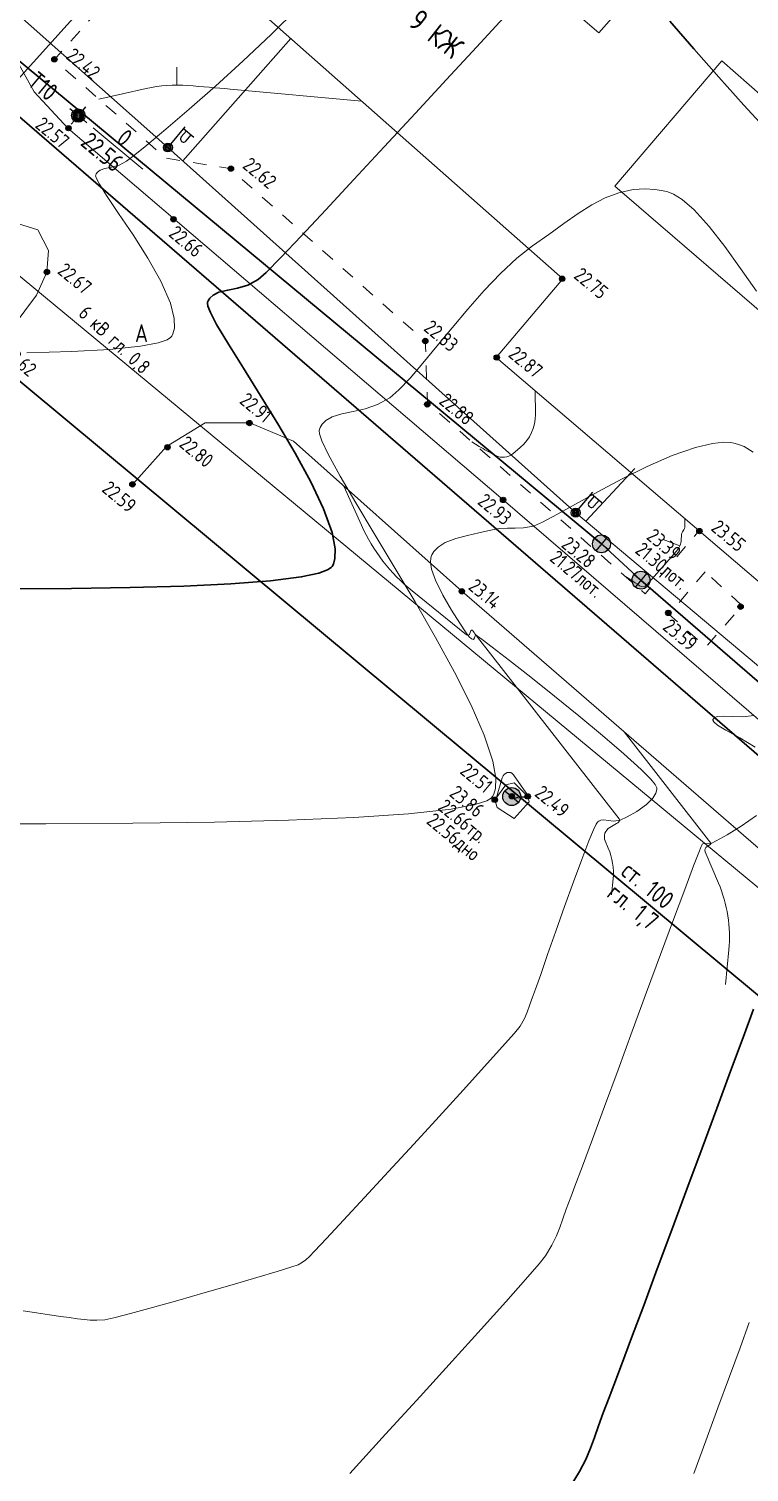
# Model space of a CAD drawing. Header units: metres. Extents: x 2491 to 4492, y 1184 to 2058.
# Drawn here: x 2947.8 to 2988.1, y 1472 to 1552.7 of the extents above; entities that cross this region are included whole.
import ezdxf

# ---------------------------------------------------------------- set-up
doc = ezdxf.new("R2010")
doc.units = ezdxf.units.M
doc.linetypes.add('g5_01_5x1_5', pattern=[1.5, 0.75, -0.75])
for name, color, linetype, transparency in [('01_Геодезические пункты', 7, 'Continuous', 0.6), ('03_Здания и строения', 7, 'Continuous', 0.6), ('06_Инженерно-технические сооружения', 7, 'Continuous', 0.6), ('07_Объекты электропередачи', 7, 'Continuous', 0.6), ('10_Границы покрытий и угодий', 7, 'Continuous', 0.6), ('19_Горизонтали', 7, 'Continuous', 0.6), ('30_Канализация', 7, 'Continuous', 0.6), ('31_Водопровод', 7, 'Continuous', 0.6), ('33_Газопровод', 7, 'Continuous', 0.6), ('37_Кабель низкого напряжения', 7, 'Continuous', 0.6), ('38_Кабели высокого напряжения', 7, 'Continuous', 0.6), ('44_Крышки колодцев', 7, 'Continuous', 0.6), ('61_Отметки высоты поверхности', 7, 'Continuous', 0.6)]:
    doc.layers.add(name, color=color, linetype=linetype, transparency=transparency)
doc.layers.add('Сети_Горизонтали.Вспомогательные', color=1, linetype='Continuous', lineweight=9)
doc.layers.add('Сети_Горизонтали.Основные', color=1, linetype='Continuous', lineweight=30)
doc.styles.add('LIKE11', font='GOST_0.TTF')
doc.styles.add('LIKE14', font='GOST_0.TTF')
doc.styles.add('LIKE17', font='GOST_0.TTF')
doc.styles.add('LIKE32', font='GOST_0.TTF')
doc.styles.add('LIKE36', font='GOST_0.TTF')
doc.styles.add('Line_GUGK', font='GOST_0.TTF')
doc.linetypes.add('g5_119_1', pattern='A,4,-1,[31,GUGK_2005.shx,S=0.1,R=0,X=0,Y=0],0.35,[31,GUGK_2005.shx,S=0.08,R=0,X=0,Y=0],3.3,[31,GUGK_2005.shx,S=0.08,R=180,X=0,Y=0],0.35,[31,GUGK_2005.shx,S=0.1,R=180,X=0,Y=0],-1', length=10)
doc.linetypes.add('g5_119_3', pattern='A,4,-1,[31,GUGK_2005.shx,S=0.1,R=0,X=0,Y=0],4,[31,GUGK_2005.shx,S=0.1,R=180,X=0,Y=0],-1', length=10)
doc.linetypes.add('g5_122_g', pattern='A,1,-1,1.5,-0.4,["Г",Line_GUGK,S=1,R=0,X=0,Y=-0.5],-1.5,1.5,-1,4,-1,4,-1,3', length=20.9)
doc.linetypes.add('g5_122_k', pattern='A,1,-1,1.5,-0.4,["К",Line_GUGK,S=1,R=0,X=0,Y=-0.5],-1.5,1.5,-1,4,-1,4,-1,3', length=20.9)
doc.linetypes.add('g5_122_v', pattern='A,1,-1,1.5,-0.4,["В",Line_GUGK,S=1,R=0,X=0,Y=-0.5],-1.5,1.5,-1,4,-1,4,-1,3', length=20.9)

# ---------------------------------------------------------------- blocks, each defined once
blk = doc.blocks.new('g5_110_1c')
h = blk.add_hatch(color=255)
edge = h.paths.add_edge_path()
edge.add_arc((0, 0), 0.212, 0, 360)
edge = h.paths.add_edge_path(flags=16)
edge.add_arc((0, 0), 0.0975, 0, 360)
h = blk.add_hatch(color=0)
edge = h.paths.add_edge_path()
edge.add_arc((0, 0), 0.06, 0, 360)
at = {"color": 0}
for p, q in [((0, 0.25), (0, 1.5)), ((0, 1.375), (0.75, 1.375))]:
    blk.add_line(p, q, dxfattribs=at)
blk.add_lwpolyline([(0.2, 1.375), (0.2, 0.932, 1.040016), (0.55, 0.932), (0.55, 1.375)], format="xyb", dxfattribs=at)
for radius in [0.25, 0.06]:
    blk.add_circle((0, 0), radius, dxfattribs=at)
blk = doc.blocks.new('g5_005_1')
h = blk.add_hatch(color=255)
edge = h.paths.add_edge_path()
edge.add_arc((0, 0), 0.338, 0, 360)
edge = h.paths.add_edge_path(flags=16)
edge.add_arc((0, 0), 0.1, 0, 360)
at = {"color": 0}
for p, q in [((-0.625, 0), (-0.375, 0)), ((0, 0.625), (0, 0.375)), ((0.375, 0), (0.625, 0)), ((0, -0.375), (0, -0.625))]:
    blk.add_line(p, q, dxfattribs=at)
for radius in [0.375, 0.0625]:
    blk.add_circle((0, 0), radius, dxfattribs=at)
blk = doc.blocks.new('g5_330')
blk.add_hatch(color=0).paths.add_polyline_path([(0.15, 0, 1), (-0.15, 0, 1)])
at = {"color": 0}
blk.add_circle((0, 0), 0.15, dxfattribs=at)
blk = doc.blocks.new('g5_117v')
h = blk.add_hatch(color=255)
h.paths.add_polyline_path([(-0.461, 0.037), (0.461, 0.037, 0.921954)])
h.paths.add_polyline_path([(0.461, -0.037), (-0.461, -0.037, 0.921954)])
at = {"color": 0}
blk.add_line((-0.5, 0), (0.5, 0), dxfattribs=at)
blk.add_circle((0, 0), 0.5, dxfattribs=at)
blk = doc.blocks.new('g5_117kb')
h = blk.add_hatch(color=255)
h.paths.add_polyline_path([(0.037, 0.037), (0.461, 0.037, 0.367426), (0.037, 0.461)])
h.paths.add_polyline_path([(-0.038, 0.461, 0.367426), (-0.461, 0.037), (-0.038, 0.037)])
h.paths.add_polyline_path([(-0.038, -0.038), (-0.461, -0.038, 0.367426), (-0.038, -0.461)])
h.paths.add_polyline_path([(0.037, -0.461, 0.367426), (0.461, -0.038), (0.037, -0.038)])
at = {"color": 0}
for points in [[(-0.5, 0), (0.5, 0)], [(0, 0.5), (0, -0.5)]]:
    blk.add_lwpolyline(points, dxfattribs=at)
blk.add_circle((0, 0), 0.5, dxfattribs=at)
blk = doc.blocks.new('g_scratch')
at = {"color": 0, "linetype": 'ByBlock', "lineweight": 15}
blk.add_line((0, 0), (1, 0), dxfattribs=at)

msp = doc.modelspace()

# ---------------------------------------------------------------- linework, layer by layer
at = {"layer": '01_Геодезические пункты', "color": 7, "lineweight": 20, "flags": 128}
msp.add_lwpolyline([(2954.192, 1544.822), (2951.421, 1547.129)], dxfattribs=at)
at = {"layer": '03_Здания и строения', "color": 7, "linetype": 'Continuous', "lineweight": 20, "flags": 128}
msp.add_lwpolyline([(2999.246, 1574.631), (2979.649, 1552.455), (2963.069, 1566.657), (2955.654, 1558.141), (2977.639, 1538.701), (2973.932, 1534.295), (3006.139, 1506.794), (3013.553, 1515.423), (2980.556, 1543.869), (2986.52, 1550.891), (2990.343, 1547.526), (3007.633, 1567.292), (2999.246, 1574.631)], dxfattribs=at)
at = {"layer": '06_Инженерно-технические сооружения', "color": 7, "linetype": 'Continuous', "lineweight": 20, "flags": 128}
msp.add_lwpolyline([(2973.847, 1509.585), (2974.465, 1510.428), (2974.932, 1510.54), (2975.685, 1509.771), (2975.763, 1509.472), (2974.933, 1508.545), (2973.977, 1509.161), (2973.847, 1509.585)], dxfattribs=at)
at = {"layer": '10_Границы покрытий и угодий', "color": 7, "linetype": 'Continuous', "lineweight": 20, "flags": 128}
for points in [[(2974.31, 1526.345), (2950.013, 1547.104), (2948.123, 1549.158), (2946.886, 1551.375), (2946.442, 1553.522), (2946.862, 1556.626), (2948.356, 1559.73), (2950.708, 1562.353)], [(2945.674, 1534.351), (2948.248, 1537.792), (2948.829, 1539.078), (2948.912, 1540.281), (2948.331, 1541.443), (2946.713, 1541.941), (2942.025, 1540.24), (2939.706, 1542.133), (2941.476, 1544.367), (2941.92, 1546.327), (2941.36, 1547.844), (2940.006, 1548.772)], [(2972.006, 1521.235), (2962.604, 1529.619), (2960.156, 1530.656), (2957.667, 1530.656), (2955.509, 1529.328), (2953.656, 1527.246)], [(2974.31, 1526.345), (2992.292, 1510.866), (3014.086, 1492.265), (3026.154, 1482.196), (3029.702, 1481.1), (3033.723, 1482.259), (3037.231, 1484.851)], [(2952.488, 1390.592), (2952.818, 1392.544), (2972.789, 1415.496), (2982.971, 1427.608), (2988.297, 1433.934), (2991.204, 1435.16), (2995.75, 1436.145), (2997.017, 1436.607), (2999.582, 1439.213), (3017.866, 1461.459), (3024.623, 1469.68), (3025.257, 1473.315), (3024.495, 1475.546), (3022.935, 1477.264), (3015.017, 1484.075), (3012.747, 1486.028), (3011.185, 1487.372), (2989.261, 1506.284), (2972.006, 1521.235)]]:
    msp.add_lwpolyline(points, dxfattribs=at)
at = {"layer": '10_Границы покрытий и угодий', "color": 7, "linetype": 'g5_01_5x1_5', "lineweight": 20, "flags": 128}
for points in [[(2955.654, 1558.141), (2949.236, 1550.942), (2955.471, 1545.447), (2959.056, 1544.863), (2969.966, 1535.199), (2970.083, 1531.77), (2982.245, 1521.092), (2985.26, 1524.622)], [(2985.597, 1522.334), (2983.582, 1519.934), (2985.637, 1518.126), (2987.659, 1520.427), (2985.597, 1522.334)]]:
    msp.add_lwpolyline(points, dxfattribs=at)
at = {"layer": '19_Горизонтали', "color": 32, "linetype": 'Continuous', "lineweight": 20, "flags": 128}
for points, elevation in [([(2966.422, 1548.619), (2959.07, 1549.3, 0.003692), (2956.711, 1549.501), (2956.711, 1549.501, 0.074016), (2954.375, 1549.336), (2951.724, 1548.749)], 22.5), ([(2976.103, 1532.441), (2976.118, 1531.116, -0.225728), (2975.271, 1529.28), (2974.847, 1528.926, -0.300622), (2973.905, 1528.822), (2973.836, 1528.857, -0.019025), (2972.981, 1529.337), (2972.563, 1529.593)], 23), ([(2965.419, 1527.108), (2966.397, 1524.93, 0.118327), (2969.234, 1521.255), (2972.268, 1518.813, 0.535214), (2972.456, 1518.872), (2972.492, 1518.995, -0.251375), (2972.552, 1519.056), (2972.552, 1519.056, -0.326803), (2972.626, 1519.031), (2972.693, 1518.935, 0.012816), (2972.889, 1518.67), (2980.79, 1508.519, -0.348146), (2980.788, 1508.372), (2980.788, 1508.372, -0.094111), (2980.648, 1508.253), (2980.269, 1508.037, 0.380742), (2980.015, 1507.288), (2980.187, 1506.882, -0.12441), (2980.454, 1505.16), (2980.369, 1504.265)], 23), ([(2981.145, 1522.058), (2981.453, 1521.869, -0.021472), (2981.926, 1521.551), (2981.926, 1521.551, 0.389561), (2982.345, 1521.596), (2983.999, 1523.481, 0.168453), (2984.261, 1524.124), (2984.272, 1524.337, -0.143243), (2984.37, 1524.615), (2984.37, 1524.615, 0.159778), (2984.457, 1524.893), (2984.452, 1525.312)], 23.5), ([(2981.071, 1513.381), (2985.905, 1507.169, -0.348144), (2985.905, 1507.111), (2985.905, 1507.111, -0.094113), (2985.849, 1507.064), (2985.699, 1506.978, 0.380745), (2985.599, 1506.681), (2986.339, 1504.935, -0.124411), (2986.918, 1501.196), (2986.735, 1499.254)], 23.5), ([(2975.709, 1509.679), (2975.737, 1509.715, 0.348159), (2975.738, 1509.787), (2975.703, 1509.832, -0.012818), (2975.58, 1509.998), (2974.889, 1510.986, 0.326823), (2974.543, 1511.104), (2974.543, 1511.104, 0.251351), (2974.264, 1510.819), (2973.943, 1509.716)], 22.5)]:
    msp.add_lwpolyline(points, format="xyb", dxfattribs=dict(at, elevation=elevation))
at = {"layer": '30_Канализация', "color": 12, "linetype": 'g5_122_k', "lineweight": 30, "flags": 128}
msp.add_lwpolyline([(2931.128, 1564.299), (2979.804, 1523.886), (2982.01, 1521.859), (2994.159, 1511.335), (2997.16, 1514.754)], dxfattribs=at)
at = {"layer": '31_Водопровод', "color": 94, "linetype": 'g5_122_v', "lineweight": 30, "flags": 128}
msp.add_lwpolyline([(2933.482, 1544.482), (3017.08, 1474.922), (3029.135, 1477.404), (3058.603, 1512.398)], dxfattribs=at)
at = {"layer": '33_Газопровод', "color": 132, "linetype": 'g5_122_g', "lineweight": 30, "flags": 128}
msp.add_lwpolyline([(2931.097, 1561.763), (3032.913, 1473.701)], dxfattribs=at)
at = {"layer": '37_Кабель низкого напряжения', "color": 1, "linetype": 'g5_119_3', "lineweight": 20, "flags": 128}
for points in [[(2934.485, 1564.77), (2955.588, 1546.038), (2978.365, 1525.631), (3012.93, 1496.6), (3041.583, 1477.38), (3061.663, 1500.531), (3072.142, 1503.128)], [(2956.42, 1545.293), (2962.46, 1552.123)], [(2978.938, 1525.15), (2981.671, 1528.103)]]:
    msp.add_lwpolyline(points, dxfattribs=at)
at = {"layer": '38_Кабели высокого напряжения', "color": 1, "linetype": 'g5_119_1', "lineweight": 20, "flags": 128}
for points in [[(2941.571, 1543.603), (2952.692, 1555.944), (2949.586, 1558.83), (2967.141, 1579.168), (2936.198, 1606.054), (2946.538, 1618.239)], [(3039.523, 1512.88), (3014.254, 1483.397), (2937.479, 1546.993)]]:
    msp.add_lwpolyline(points, dxfattribs=at)
at = {"layer": 'Сети_Горизонтали.Вспомогательные', "color": 42, "linetype": 'Continuous', "lineweight": 9, "flags": 128}
for points, elevation in [([(2947.703, 1534.567), (2950.197, 1534.634), (2952.343, 1534.752), (2954.053, 1534.931), (2955.045, 1535.122), (2955.54, 1535.295), (2955.74, 1535.427), (2955.8, 1535.497), (2955.87, 1535.631), (2955.953, 1535.939), (2955.946, 1536.485), (2955.727, 1537.343), (2955.191, 1538.56), (2954.46, 1539.858), (2953.64, 1541.149), (2952.835, 1542.345), (2952.15, 1543.36), (2951.759, 1543.982), (2951.592, 1544.309), (2951.553, 1544.451), (2951.558, 1544.496), (2951.586, 1544.558), (2951.658, 1544.662), (2951.805, 1544.774), (2952.06, 1544.868), (2952.444, 1544.948), (2952.864, 1545.056), (2953.28, 1545.267), (2953.651, 1545.557), (2954.407, 1546.173), (2955.472, 1547.065), (2956.774, 1548.18), (2958.238, 1549.467), (2959.791, 1550.874), (2961.358, 1552.351), (2962.865, 1553.847)], 21.5), ([(2943.686, 1508.248), (2948.771, 1508.245), (2953.635, 1508.276), (2958.185, 1508.342), (2962.33, 1508.451), (2965.976, 1508.604), (2969.03, 1508.808), (2971.401, 1509.067), (2972.743, 1509.316), (2973.395, 1509.529), (2973.65, 1509.683), (2973.721, 1509.765), (2973.791, 1509.897), (2973.882, 1510.209), (2973.902, 1510.789), (2973.735, 1511.748), (2973.252, 1513.202), (2972.519, 1514.881), (2971.594, 1516.722), (2970.533, 1518.663), (2969.394, 1520.642), (2968.235, 1522.595), (2967.111, 1524.461), (2966.082, 1526.176), (2965.204, 1527.679), (2964.534, 1528.907), (2964.187, 1529.649), (2964.056, 1530.044), (2964.037, 1530.224), (2964.049, 1530.286), (2964.093, 1530.39), (2964.2, 1530.571), (2964.408, 1530.787), (2964.764, 1530.993), (2965.309, 1531.163), (2965.936, 1531.291), (2966.612, 1531.44), (2967.302, 1531.671), (2967.976, 1532.044), (2968.493, 1532.493), (2969.116, 1533.155), (2969.83, 1533.985), (2970.618, 1534.935), (2971.462, 1535.959), (2972.347, 1537.009), (2973.254, 1538.039), (2974.168, 1539.002), (2975.072, 1539.851), (2975.948, 1540.54), (2976.86, 1541.185), (2977.703, 1541.792), (2978.497, 1542.345), (2979.262, 1542.827), (2980.017, 1543.222), (2980.783, 1543.513), (2981.58, 1543.684), (2982.253, 1543.724), (2982.784, 1543.692), (2983.154, 1543.638), (2983.344, 1543.602), (2983.502, 1543.561), (2983.821, 1543.434), (2984.308, 1543.136), (2984.973, 1542.564), (2985.824, 1541.623), (2986.693, 1540.5), (2987.573, 1539.27), (2988.46, 1538.008)], 22.5), ([(2947.512, 1481.03), (2948.255, 1480.907), (2948.975, 1480.797), (2949.606, 1480.708), (2950.082, 1480.647), (2950.542, 1480.586), (2950.91, 1480.534), (2951.247, 1480.5), (2951.613, 1480.496), (2952.068, 1480.53), (2952.572, 1480.635), (2953.493, 1480.871), (2954.721, 1481.207), (2956.15, 1481.608), (2957.67, 1482.044), (2959.174, 1482.482), (2960.553, 1482.889), (2961.699, 1483.233), (2962.504, 1483.481), (2962.859, 1483.602), (2963.108, 1483.739), (2963.291, 1483.878), (2963.506, 1484.07), (2963.784, 1484.36), (2964.438, 1485.059), (2965.394, 1486.088), (2966.575, 1487.365), (2967.91, 1488.812), (2969.322, 1490.347), (2970.737, 1491.891), (2972.081, 1493.363), (2973.279, 1494.684), (2974.257, 1495.773), (2974.94, 1496.55), (2975.255, 1496.935), (2975.5, 1497.36), (2975.652, 1497.717), (2975.78, 1498.088), (2975.953, 1498.557), (2976.116, 1499), (2976.409, 1499.828), (2976.799, 1500.941), (2977.255, 1502.238), (2977.746, 1503.622), (2978.239, 1504.993), (2978.702, 1506.25), (2979.105, 1507.296), (2979.361, 1507.913), (2979.505, 1508.214), (2979.574, 1508.326), (2979.599, 1508.353), (2979.656, 1508.39), (2979.769, 1508.438), (2979.942, 1508.458), (2980.181, 1508.428), (2980.5, 1508.384), (2980.847, 1508.445), (2981.247, 1508.635), (2981.78, 1508.94), (2982.317, 1509.33), (2982.665, 1509.683), (2982.834, 1509.962), (2982.889, 1510.152), (2982.895, 1510.247), (2982.885, 1510.297), (2982.808, 1510.436), (2982.561, 1510.736), (2982.017, 1511.282), (2981.058, 1512.153), (2979.871, 1513.171), (2978.548, 1514.268), (2977.179, 1515.378), (2975.853, 1516.436), (2974.661, 1517.373), (2973.692, 1518.124), (2973.139, 1518.546), (2972.884, 1518.735), (2972.801, 1518.793), (2972.787, 1518.8), (2972.77, 1518.79), (2972.745, 1518.74), (2972.719, 1518.634), (2972.664, 1518.536), (2972.538, 1518.577), (2972.406, 1518.701), (2972.244, 1518.924), (2971.886, 1519.448), (2971.421, 1520.177), (2970.94, 1521.012), (2970.532, 1521.856), (2970.318, 1522.473), (2970.255, 1522.868), (2970.269, 1523.087), (2970.295, 1523.182), (2970.338, 1523.282), (2970.45, 1523.466), (2970.679, 1523.704), (2971.073, 1523.956), (2971.666, 1524.191), (2972.315, 1524.363), (2972.96, 1524.501), (2973.538, 1524.634), (2974.097, 1524.742), (2974.557, 1524.766), (2974.984, 1524.762), (2975.445, 1524.783), (2976.007, 1524.884), (2976.502, 1525.094), (2977.309, 1525.524), (2978.363, 1526.112), (2979.599, 1526.797), (2980.952, 1527.517), (2982.357, 1528.213), (2983.749, 1528.821), (2985.062, 1529.282), (2986.013, 1529.504), (2986.646, 1529.563), (2987.022, 1529.544), (2987.194, 1529.516), (2987.398, 1529.465), (2987.775, 1529.321), (2988.274, 1529.01)], 23), ([(2988.386, 1512.53), (2987.53, 1513.041), (2986.757, 1513.477), (2986.293, 1513.763), (2986.086, 1513.934), (2986.031, 1514.027), (2986.032, 1514.066), (2986.053, 1514.113), (2986.122, 1514.185), (2986.29, 1514.245), (2986.61, 1514.262), (2987.124, 1514.233), (2987.709, 1514.22), (2988.307, 1514.297)], 23.5), ([(2965.745, 1471.94), (2967.747, 1474.126), (2969.673, 1476.235), (2971.471, 1478.212), (2973.087, 1479.998), (2974.469, 1481.537), (2975.564, 1482.773), (2976.32, 1483.648), (2976.682, 1484.106), (2977.039, 1484.701), (2977.292, 1485.209), (2977.482, 1485.681), (2977.651, 1486.165), (2977.84, 1486.713), (2978.09, 1487.373), (2978.326, 1487.991), (2978.743, 1489.107), (2979.305, 1490.626), (2979.979, 1492.453), (2980.73, 1494.493), (2981.524, 1496.652), (2982.327, 1498.833), (2983.106, 1500.944), (2983.826, 1502.888), (2984.453, 1504.57), (2984.952, 1505.897), (2985.238, 1506.639), (2985.373, 1506.976), (2985.423, 1507.085), (2985.434, 1507.103), (2985.464, 1507.122), (2985.524, 1507.142), (2985.616, 1507.141), (2985.747, 1507.119), (2985.928, 1507.14), (2986.215, 1507.284), (2986.821, 1507.621), (2987.613, 1508.107), (2988.459, 1508.702)], 23.5), ([(2984.958, 1471.934), (2985.632, 1473.768), (2986.303, 1475.597), (2986.947, 1477.352), (2987.542, 1478.967), (2988.062, 1480.375)], 24.5)]:
    msp.add_lwpolyline(points, dxfattribs=dict(at, elevation=elevation))
at = {"layer": 'Сети_Горизонтали.Вспомогательные', "color": 42, "linetype": 'Continuous', "lineweight": 9, "elevation": 22.5, "flags": 128}
msp.add_lwpolyline([(2975.642, 1509.772), (2975.63, 1509.77), (2975.544, 1509.764), (2975.311, 1509.746), (2974.946, 1509.714), (2974.704, 1509.672), (2974.87, 1509.665), (2975.232, 1509.687), (2975.596, 1509.722), (2975.766, 1509.75), (2975.713, 1509.842), (2975.639, 1509.914), (2975.6, 1509.844), (2975.574, 1509.774), (2975.642, 1509.772)], close=True, dxfattribs=at)
at = {"layer": 'Сети_Горизонтали.Основные', "color": 40, "linetype": 'Continuous', "lineweight": 30, "flags": 128}
for points, elevation in [([(2946.712, 1521.375), (2950.209, 1521.394), (2953.483, 1521.445), (2956.47, 1521.531), (2959.101, 1521.656), (2961.313, 1521.825), (2963.037, 1522.041), (2964.021, 1522.251), (2964.507, 1522.431), (2964.703, 1522.562), (2964.76, 1522.631), (2964.829, 1522.761), (2964.917, 1523.064), (2964.932, 1523.617), (2964.758, 1524.515), (2964.278, 1525.847), (2963.569, 1527.349), (2962.699, 1528.954), (2961.736, 1530.594), (2960.748, 1532.202), (2959.802, 1533.709), (2958.967, 1535.05), (2958.31, 1536.155), (2957.959, 1536.825), (2957.82, 1537.18), (2957.795, 1537.337), (2957.804, 1537.391), (2957.841, 1537.477), (2957.934, 1537.625), (2958.12, 1537.794), (2958.441, 1537.946), (2958.93, 1538.069), (2959.482, 1538.181), (2960.061, 1538.353), (2960.628, 1538.656), (2961.073, 1539.061), (2961.894, 1539.895), (2963.028, 1541.085), (2964.411, 1542.559), (2965.978, 1544.244), (2967.667, 1546.068), (2969.412, 1547.96), (2971.15, 1549.846), (2972.817, 1551.654), (2974.349, 1553.313)], 22), ([(2983.622, 1553.094), (2984.96, 1551.547), (2986.351, 1549.96), (2987.747, 1548.407), (2989.095, 1546.959)], 22), ([(2978.11, 1471.278), (2978.581, 1472.053), (2978.931, 1472.726), (2979.198, 1473.343), (2979.422, 1473.95), (2979.642, 1474.596), (2979.897, 1475.326), (2980.226, 1476.188), (2980.493, 1476.876), (2980.923, 1478.011), (2981.488, 1479.519), (2982.163, 1481.328), (2982.921, 1483.364), (2983.735, 1485.556), (2984.578, 1487.83), (2985.424, 1490.114), (2986.246, 1492.334), (2987.017, 1494.418), (2987.711, 1496.293), (2988.301, 1497.886)], 24)]:
    msp.add_lwpolyline(points, dxfattribs=dict(at, elevation=elevation))

# ---------------------------------------------------------------- block references
at = {"layer": '01_Геодезические пункты', "color": 7, "linetype": 'Continuous', "lineweight": 20, "rotation": 320.2244407250127}
msp.add_blockref('g5_005_1', (2950.584, 1547.825, 22.564), dxfattribs=at)
at = {"layer": '07_Объекты электропередачи', "color": 7, "linetype": 'Continuous', "lineweight": 20}
for p, rotation in [((2955.588, 1546.038), 320.2655484459036), ((2978.365, 1525.631, 23.132), 320.2244407250127)]:
    msp.add_blockref('g5_110_1c', p, dxfattribs=dict(at, rotation=rotation))
at = {"layer": '19_Горизонтали', "color": 32, "linetype": 'Continuous', "lineweight": -3}
for p, rotation in [((2956.08, 1549.524, 22.5), 89.7919276216029), ((2984.186, 1523.785, 23.5), 159.7660750267922)]:
    msp.add_blockref('g_scratch', p, dxfattribs=dict(at, rotation=rotation))
at = {"layer": '44_Крышки колодцев', "color": 7, "linetype": 'Continuous', "lineweight": 20, "rotation": 320.2244407250127}
for name, p in [('g5_117kb', (2979.804, 1523.886, 23.279)), ('g5_117kb', (2982.01, 1521.859, 23.394)), ('g5_117v', (2974.792, 1509.765, 23.858))]:
    msp.add_blockref(name, p, dxfattribs=at)
at = {"layer": '61_Отметки высоты поверхности', "color": 7, "linetype": 'Continuous', "lineweight": 20}
for p, rotation in [((2949.247, 1550.97), 320.1837874390728), ((2950.038, 1547.118), 320.1837874390728), ((2959.107, 1544.857), 320.1837874390728), ((2955.9, 1542.031), 320.1837874390728), ((2948.829, 1539.078), 320.1837874390728), ((2977.61, 1538.701), 320.1837874390728), ((2969.965, 1535.225), 320.1837874390728), ((2973.953, 1534.304), 320.1837874390728), ((2970.077, 1531.683), 320.1837874390728), ((2960.143, 1530.638), 320.1837874390728), ((2955.567, 1529.289), 320.1837874390728), ((2953.606, 1527.213), 320.1837874390728), ((2974.31, 1526.345, 22.931), 320.2244407250127), ((2985.275, 1524.6), 320.1837874390728), ((2972.006, 1521.235, 23.137), 320.2244407250127), ((2987.576, 1520.379), 320.1837874390728), ((2983.538, 1520.03), 320.1837874390728), ((2974.798, 1509.789, 22.556), 320.2244407250127), ((2974.798, 1509.78, 22.657), 320.2244407250127), ((2975.685, 1509.771, 22.492), 320.2244407250127), ((2973.847, 1509.585, 22.507), 320.2244407250127)]:
    msp.add_blockref('g5_330', p, dxfattribs=dict(at, rotation=rotation))

# ---------------------------------------------------------------- texts
at = {"color": 7, "linetype": 'Continuous', "lineweight": 15, "ltscale": 0.5, "style": 'LIKE11'}
for s, p in [('23.39', (2982.269, 1524.2)), ('23.28', (2977.505, 1523.757)), ('21.30лот.', (2981.629, 1523.431)), ('21.27лот.', (2976.865, 1522.988)), ('23.86', (2971.257, 1509.845)), ('22.66тр.', (2970.617, 1509.077)), ('22.56дно', (2969.977, 1508.308))]:
    msp.add_text(s, height=0.8, rotation=320.22443, dxfattribs=at).set_placement(p)
at = {"layer": '01_Геодезические пункты', "color": 7, "linetype": 'Continuous', "lineweight": 20, "ltscale": 0.5, "style": 'LIKE36'}
for s, p in [('T10', (2947.679, 1549.593)), ('0', (2952.637, 1546.377)), ('22.56', (2950.648, 1546.211))]:
    msp.add_text(s, height=1, rotation=320.22443, dxfattribs=at).set_placement(p)
at = {"layer": '03_Здания и строения', "color": 7, "linetype": 'Continuous', "lineweight": 15, "style": 'LIKE14'}
msp.add_text('9 КЖ', height=1.2, rotation=321.91165, dxfattribs=at).set_placement((2968.946, 1552.902))
at = {"layer": '10_Границы покрытий и угодий', "color": 7, "linetype": 'Continuous', "lineweight": 15, "style": 'LIKE11'}
msp.add_text('А', height=1, dxfattribs=at).set_placement((2953.751, 1535.164))
at = {"layer": '31_Водопровод', "color": 94, "linetype": 'Continuous', "lineweight": 15, "style": 'LIKE32'}
for s, p in [('ст. 100', (2980.822, 1505.435)), ('гл. 1,7', (2980.038, 1504.213))]:
    msp.add_text(s, height=1, rotation=321.10981, dxfattribs=at).set_placement(p)
at = {"layer": '38_Кабели высокого напряжения', "color": 1, "linetype": 'Continuous', "lineweight": 15, "style": 'LIKE32'}
msp.add_text('6 кВ гл. 0,8', height=0.8, rotation=316.91496, dxfattribs=at).set_placement((2950.54, 1536.685))
at = {"layer": '61_Отметки высоты поверхности', "color": 7, "linetype": 'Continuous', "lineweight": 15, "ltscale": 0.5, "style": 'LIKE17'}
for s, rotation, p in [('22.42', 320.18378, (2949.845, 1551.054, 4.265)), ('22.57', 320.18378, (2948.122, 1547.201, 4.265)), ('22.62', 320.18378, (2959.705, 1544.94, 4.265)), ('22.66', 320.18378, (2955.582, 1541.128, 4.265)), ('22.67', 320.18378, (2949.372, 1539.047, 4.265)), ('22.75', 320.18378, (2978.208, 1538.785, 4.265)), ('22.83', 320.18378, (2969.827, 1535.851, 4.265)), ('22.62', 320.18378, (2946.305, 1534.443, 4.265)), ('22.87', 320.18378, (2974.551, 1534.387, 4.265)), ('22.91', 320.18378, (2959.536, 1531.793, 4.265)), ('22.88', 320.18378, (2970.676, 1531.767, 4.265)), ('22.80', 320.18378, (2956.165, 1529.373, 4.265)), ('22.59', 320.18378, (2951.847, 1526.859, 4.265)), ('22.93', 320.22443, (2972.831, 1526.159)), ('23.55', 320.18378, (2985.873, 1524.683, 4.265)), ('23.14', 320.22443, (2972.315, 1521.397)), ('23.59', 320.18378, (2983.169, 1519.149, 4.265)), ('22.51', 320.22443, (2971.85, 1511.099)), ('22.49', 320.22443, (2976.018, 1509.845))]:
    msp.add_text(s, height=0.8, rotation=rotation, dxfattribs=at).set_placement(p)

doc.saveas('drawing.dxf')
